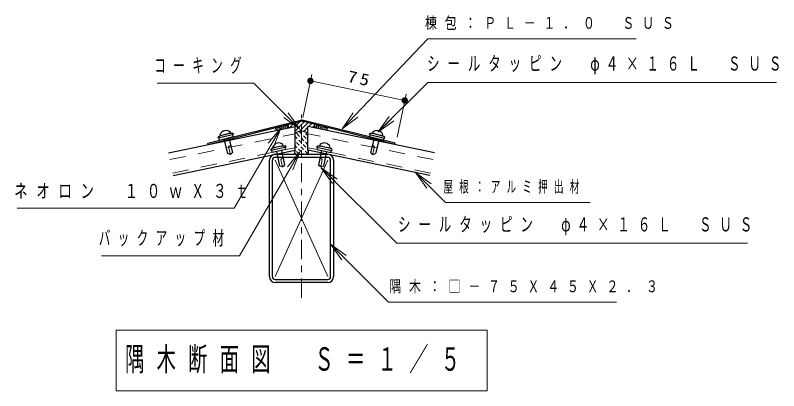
# Model space of a CAD drawing. Units: millimetres on the paper, with parts at other scales. Extents: x -385 to 224, y -9 to 267.
# Drawn here: x 105.3 to 224.3, y 95 to 153.6 of the extents above; entities that cross this region are included whole.
import ezdxf

# ---------------------------------------------------------------- set-up
doc = ezdxf.new("R2010")
doc.units = ezdxf.units.MM
doc.linetypes.add('USER1', pattern=[4.5, 2.5, -2])
doc.linetypes.add('USER2', pattern=[6, 3, -1, 1, -1])
doc.layers.add('LY_1', color=190, linetype='Continuous', lineweight=25)
doc.styles.add('ＭＳ ゴシック', font='')
doc.styles.get('ＭＳ ゴシック').set_extended_font_data('MS Gothic')

# ---------------------------------------------------------------- blocks, each defined once
blk = doc.blocks.new('filled_dot')
at = {"color": 0, "linetype": 'Continuous', "lineweight": -2, "const_width": 1.25}
blk.add_lwpolyline([(-0.625, 0, 1), (0.625, 0, 1)], format="xyb", close=True, dxfattribs=at)

msp = doc.modelspace()

# ---------------------------------------------------------------- linework, layer by layer
at = {"layer": 'LY_1', "color": 7, "lineweight": 13}
for p, q in [((150.121, 137.588), (151.511, 144.289)), ((151.308, 143.309), (165.995, 140.262)), ((164.808, 134.54), (166.198, 141.241)), ((147.846, 138.315), (149.613, 135.84)), ((156.247, 135.831), (157.949, 138.352)), ((156.247, 135.831), (158.312, 138.007)), ((149.613, 135.84), (147.139, 137.607)), ((149.613, 135.84), (147.492, 137.961)), ((148.918, 136.19), (149.688, 136.96)), ((148.918, 135.483), (150.346, 136.911)), ((158.674, 137.663), (156.247, 135.831)), ((161.829, 135.298), (163.597, 137.773)), ((161.829, 135.298), (163.95, 137.419)), ((164.304, 137.065), (161.829, 135.298)), ((144.738, 133.597), (146.671, 135.945)), ((146.671, 135.945), (145.171, 133.347)), ((146.671, 135.945), (145.604, 133.097)), ((145.901, 135.968), (145.933, 136.023)), ((146, 135.793), (145.903, 135.961)), ((145.954, 135.713), (146, 135.793)), ((146, 135.793), (146.2, 135.793)), ((146.2, 135.793), (146.3, 135.966)), ((146.282, 135.65), (146.2, 135.793)), ((146.3, 135.966), (146.225, 136.096)), ((146.3, 135.966), (146.5, 135.966)), ((146.5, 135.966), (146.6, 136.139)), ((146.6, 135.793), (146.5, 135.966)), ((146.55, 135.706), (146.6, 135.793)), ((146.6, 136.139), (146.575, 136.183)), ((146.6, 136.139), (146.8, 136.139)), ((146.6, 135.793), (146.8, 135.793)), ((146.8, 136.139), (146.868, 136.256)), ((146.9, 135.966), (146.8, 136.139)), ((146.8, 135.793), (146.9, 135.966)), ((146.818, 135.762), (146.8, 135.793)), ((146.9, 135.966), (147.1, 135.966)), ((147.093, 136.312), (147.1, 136.312)), ((147.1, 136.312), (147.101, 136.314)), ((147.2, 136.139), (147.1, 136.312)), ((147.1, 135.966), (147.2, 136.139)), ((147.175, 135.836), (147.1, 135.966)), ((147.2, 136.139), (147.4, 136.139)), ((147.4, 136.139), (147.5, 136.312)), ((147.5, 135.966), (147.4, 136.139)), ((147.5, 136.312), (147.449, 136.401)), ((147.459, 135.894), (147.5, 135.966)), ((147.5, 136.312), (147.7, 136.312)), ((147.5, 135.966), (147.7, 135.966)), ((147.7, 136.312), (147.8, 136.486)), ((147.8, 136.139), (147.7, 136.312)), ((147.7, 135.966), (147.8, 136.139)), ((147.711, 135.947), (147.7, 135.966)), ((147.8, 136.486), (147.798, 136.489)), ((147.8, 136.486), (147.837, 136.486)), ((147.8, 136.139), (147.908, 136.139)), ((148.035, 136.014), (148.746, 136.725)), ((149.554, 135.412), (150.912, 136.769)), ((150.265, 135.416), (150.918, 136.068)), ((151.024, 136.175), (151.477, 136.628)), ((151.61, 136.054), (151.988, 136.431)), ((151.914, 135.99), (152, 136.139)), ((152, 136.139), (151.946, 136.232)), ((151.998, 136.483), (152, 136.486)), ((152, 136.486), (151.999, 136.487)), ((152, 136.486), (152.049, 136.486)), ((152, 136.139), (152.2, 136.139)), ((152.2, 136.139), (152.3, 136.312)), ((152.3, 135.966), (152.2, 136.139)), ((152.3, 136.312), (152.225, 136.441)), ((152.271, 135.916), (152.3, 135.966)), ((152.3, 136.312), (152.5, 136.312)), ((152.3, 135.966), (152.5, 135.966)), ((152.5, 136.312), (152.531, 136.365)), ((152.6, 136.139), (152.5, 136.312)), ((152.5, 135.966), (152.6, 136.139)), ((152.564, 135.856), (152.5, 135.966)), ((152.6, 136.139), (152.8, 136.139)), ((152.8, 136.139), (152.88, 136.278)), ((152.9, 135.966), (152.8, 136.139)), ((152.807, 135.805), (152.9, 135.966)), ((152.9, 135.966), (153.1, 135.966)), ((153.1, 135.966), (153.2, 136.139)), ((153.2, 135.793), (153.1, 135.966)), ((153.2, 136.139), (153.16, 136.208)), ((153.164, 135.731), (153.2, 135.793)), ((153.2, 136.139), (153.4, 136.139)), ((153.2, 135.793), (153.4, 135.793)), ((153.4, 136.139), (153.405, 136.147)), ((153.5, 135.966), (153.4, 136.139)), ((153.4, 135.793), (153.5, 135.966)), ((153.473, 135.667), (153.4, 135.793)), ((153.5, 135.966), (153.7, 135.966)), ((153.7, 135.966), (153.754, 136.06)), ((153.8, 135.793), (153.7, 135.966)), ((153.7, 135.62), (153.8, 135.793)), ((153.8, 135.793), (153.898, 135.793)), ((149.242, 134.308), (148.918, 134.632)), ((149.596, 134.661), (149.171, 135.086)), ((149.949, 135.015), (149.553, 135.411)), ((150.628, 134.336), (150.204, 134.76)), ((150.303, 135.369), (150.253, 135.419)), ((150.918, 134.753), (150.557, 135.114)), ((150.756, 135.2), (150.918, 135.361)), ((138.551, 133.005), (138.883, 133.326)), ((149.567, 133.275), (149.143, 133.7)), ((149.921, 133.629), (149.497, 134.053)), ((150.274, 133.983), (149.85, 134.407)), ((150.6, 132.95), (150.175, 133.374)), ((150.918, 133.339), (150.529, 133.728)), ((150.918, 134.046), (150.882, 134.082)), ((161.284, 133.005), (160.952, 133.326)), ((138.551, 133.005), (138.842, 131.841)), ((147.715, 129.92), (149.648, 132.268)), ((149.648, 132.268), (148.148, 129.67)), ((149.648, 132.268), (148.581, 129.42)), ((149.214, 132.922), (148.918, 133.218)), ((149.539, 131.89), (149.115, 132.314)), ((149.892, 132.243), (149.468, 132.667)), ((150.246, 132.597), (149.822, 133.021)), ((150.925, 131.918), (150.501, 132.342)), ((150.918, 132.632), (150.854, 132.696)), ((161.284, 133.005), (160.994, 131.841)), ((145.838, 130.942), (153.998, 112.782)), ((153.998, 130.942), (145.838, 112.782)), ((146.69, 131.057), (147.035, 131.365)), ((146.69, 131.057), (146.934, 129.882)), ((150.274, 131.862), (150.147, 131.989)), ((153.145, 131.057), (152.801, 131.365)), ((153.145, 131.057), (152.902, 129.882)), ((152.998, 129.771), (155.12, 127.65)), ((152.998, 129.771), (155.473, 128.004)), ((154.766, 127.297), (152.998, 129.771)), ((167.658, 129.047), (169.779, 126.925)), ((167.658, 129.047), (170.132, 127.279)), ((169.425, 126.572), (167.658, 129.047)), ((154.418, 117.849), (156.539, 115.728)), ((154.418, 117.849), (156.893, 116.081)), ((156.185, 115.374), (154.418, 117.849)), ((121.018, 104.443), (121.018, 94.976)), ((178.818, 104.443), (121.018, 104.443)), ((178.818, 94.976), (178.818, 104.443)), ((121.018, 94.976), (178.818, 94.976))]:
    msp.add_line(p, q, dxfattribs=at)
at = {"layer": 'LY_1', "color": 7, "linetype": 'USER2', "lineweight": 13}
msp.add_line((149.918, 109.495), (149.918, 138.085), dxfattribs=at)
at = {"layer": 'LY_1', "color": 7}
for p, q in [((135.316, 133.579), (149.821, 137.2)), ((135.364, 133.385), (149.869, 137.005)), ((164.471, 133.385), (149.966, 137.005)), ((164.52, 133.579), (150.015, 137.2)), ((129.186, 132.103), (148.918, 136.197)), ((145.98, 135.588), (145.892, 136.013)), ((147.939, 135.994), (147.834, 136.497)), ((148.918, 132.521), (148.918, 136.197)), ((150.918, 132.521), (150.918, 136.197)), ((170.649, 132.103), (150.918, 136.197)), ((151.897, 135.994), (152.001, 136.497)), ((153.855, 135.588), (153.943, 136.013)), ((136.975, 134.364), (136.936, 134.519)), ((139.304, 134.945), (136.975, 134.364)), ((139.294, 134.572), (137.159, 134.039)), ((137.291, 134.752), (137.242, 134.946)), ((138.843, 135.139), (137.291, 134.752)), ((138.843, 135.139), (138.794, 135.333)), ((139.294, 134.572), (139.207, 134.921)), ((139.304, 134.945), (139.265, 135.1)), ((139.304, 134.945), (139.279, 135.042)), ((160.532, 134.945), (160.571, 135.1)), ((160.532, 134.945), (160.556, 135.042)), ((160.532, 134.945), (162.86, 134.364)), ((160.542, 134.572), (160.629, 134.921)), ((160.542, 134.572), (162.676, 134.039)), ((160.993, 135.139), (161.041, 135.333)), ((160.993, 135.139), (162.545, 134.752)), ((162.545, 134.752), (162.593, 134.946)), ((162.86, 134.364), (162.899, 134.519)), ((135.364, 133.385), (135.316, 133.579)), ((137.159, 134.039), (137.072, 134.388)), ((137.838, 134.208), (138.398, 131.968)), ((138.615, 134.402), (139.174, 132.162)), ((147.067, 133.178), (147.026, 133.374)), ((152.769, 133.178), (152.809, 133.374)), ((161.221, 134.402), (160.662, 132.162)), ((161.997, 134.208), (161.438, 131.968)), ((162.676, 134.039), (162.763, 134.388)), ((164.471, 133.385), (164.52, 133.579)), ((129.918, 128.578), (148.918, 132.521)), ((138.842, 131.841), (139.174, 132.162)), ((145.17, 132.478), (145.137, 132.635)), ((147.52, 132.966), (145.17, 132.478)), ((145.341, 132.146), (145.268, 132.498)), ((147.495, 132.593), (145.341, 132.146)), ((145.5, 132.853), (145.46, 133.049)), ((147.067, 133.178), (145.5, 132.853)), ((146.026, 132.288), (146.495, 130.027)), ((146.809, 132.451), (147.279, 130.19)), ((147.495, 132.593), (147.422, 132.945)), ((147.52, 132.966), (147.487, 133.122)), ((147.52, 132.966), (147.499, 133.064)), ((169.918, 128.578), (150.918, 132.521)), ((152.316, 132.966), (152.348, 133.122)), ((152.316, 132.966), (152.336, 133.064)), ((152.316, 132.966), (154.666, 132.478)), ((152.341, 132.593), (152.414, 132.945)), ((152.341, 132.593), (154.495, 132.146)), ((153.026, 132.451), (152.557, 130.19)), ((152.769, 133.178), (154.335, 132.853)), ((153.809, 132.288), (153.34, 130.027)), ((154.335, 132.853), (154.376, 133.049)), ((154.495, 132.146), (154.568, 132.498)), ((154.666, 132.478), (154.698, 132.635)), ((160.994, 131.841), (160.662, 132.162)), ((138.842, 131.841), (138.398, 131.968)), ((160.994, 131.841), (161.438, 131.968)), ((146.934, 129.882), (146.495, 130.027)), ((146.934, 129.882), (147.279, 130.19)), ((152.902, 129.882), (152.557, 130.19)), ((152.902, 129.882), (153.34, 130.027))]:
    msp.add_line(p, q, dxfattribs=at)
at = {"layer": 'LY_1', "color": 7, "linetype": 'USER1', "lineweight": 13}
for p, q in [((129.41, 131.026), (148.918, 135.074)), ((170.426, 131.026), (150.918, 135.074)), ((129.845, 128.93), (148.918, 132.888)), ((169.991, 128.93), (150.918, 132.888))]:
    msp.add_line(p, q, dxfattribs=at)
at = {"layer": 'LY_1', "color": 3}
for p, q in [((144.918, 112.782), (144.918, 130.942)), ((145.378, 112.782), (145.378, 130.942)), ((145.838, 131.862), (153.998, 131.862)), ((145.838, 131.402), (153.998, 131.402)), ((154.458, 112.782), (154.458, 130.942)), ((154.918, 130.942), (154.918, 112.782)), ((145.838, 112.322), (153.998, 112.322)), ((153.998, 111.862), (145.838, 111.862))]:
    msp.add_line(p, q, dxfattribs=at)
at = {"layer": 'LY_1', "color": 7, "lineweight": 13}
for points in [[(156.247, 135.831), (169.581, 149.88), (202.081, 149.88)], [(149.613, 135.84), (142.477, 142.976), (127.405, 142.976)], [(161.829, 135.298), (169.605, 143.074), (223.936, 143.074)], [(146.671, 135.945), (139.448, 123.434), (105.616, 123.434)], [(149.648, 132.268), (140.28, 116.041), (118.754, 116.041)], [(152.998, 129.771), (164.789, 117.981), (219.408, 117.981)], [(167.658, 129.047), (172.369, 124.335), (194.869, 124.335)], [(154.418, 117.849), (163.478, 108.789), (199.002, 108.789)]]:
    msp.add_lwpolyline(points, dxfattribs=at)
at = {"layer": 'LY_1', "color": 7}
for centre, radius, start, end in [((149.918, 136.811), 0.4, 75.98426, 104.01574), ((149.918, 136.811), 0.2, 75.98426, 104.01574), ((138.249, 132.563), 2.356, 104.01574, 123.86823), ((138.164, 134.558), 1, 50.88564, 157.14585), ((139.025, 132.757), 2.356, 84.16325, 104.01574), ((149.918, 133.958), 1.498, 48.12664, 131.87336), ((160.81, 132.757), 2.356, 75.98426, 95.83675), ((161.672, 134.558), 1, 22.85415, 129.11436), ((161.586, 132.563), 2.356, 56.13177, 75.98426), ((146.365, 132.624), 1, 48.5932, 154.8534), ((153.471, 132.624), 1, 25.1466, 131.4068), ((146.371, 130.628), 2.356, 101.7233, 121.57579), ((147.154, 130.79), 2.356, 81.87081, 101.7233), ((149.413, 132.191), 0.595, 146.37281, 213.62719), ((150.422, 132.191), 0.595, 326.37281, 33.62719), ((152.682, 130.79), 2.356, 78.2767, 98.12919), ((153.465, 130.628), 2.356, 58.42421, 78.2767)]:
    msp.add_arc(centre, radius, start, end, dxfattribs=at)
at = {"layer": 'LY_1', "color": 3}
for centre, radius, start, end in [((145.838, 130.942), 0.92, 90, 180), ((145.838, 130.942), 0.46, 90, 180), ((153.998, 130.942), 0.92, 0, 90), ((153.998, 130.942), 0.46, 0, 90), ((145.838, 112.782), 0.92, 180, 270), ((145.838, 112.782), 0.46, 180, 270), ((153.998, 112.782), 0.46, 270, 0), ((153.998, 112.782), 0.92, 270, 0)]:
    msp.add_arc(centre, radius, start, end, dxfattribs=at)

# ---------------------------------------------------------------- block references
at = {"layer": 'LY_1', "color": 7, "lineweight": 13, "xscale": 0.4, "yscale": 0.4}
for p, rotation in [((151.308, 143.309), 348.3), ((165.995, 140.262), 168.3)]:
    msp.add_blockref('filled_dot', p, dxfattribs=dict(at, rotation=rotation))

# ---------------------------------------------------------------- texts
at = {"layer": 'LY_1', "color": 7, "attachment_point": 4, "style": 'ＭＳ ゴシック'}
for s, insert, char_height in [('\\T1.64;\\W0.75;棟包：ＰＬ－１．０\u3000ＳＵＳ', (169.152, 152.255), 1.833), ('\\T1.64;\\W0.6;コーキング', (126.988, 145.626), 2.199), ('\\T1.63;\\W0.65;シールタッピン\u3000φ４×１６Ｌ\u3000ＳＵＳ', (169.482, 145.724), 2.199), ('\\T1.64;\\W0.7;ネオロン\u3000１０ｗＸ３ｔ', (105.154, 126.084), 2.199), ('\\T1.64;\\W0.6;屋根：アルミ押出材', (172.022, 126.71), 1.833), ('\\T1.63;\\W0.65;シールタッピン\u3000φ４×１６Ｌ\u3000ＳＵＳ', (164.954, 120.631), 2.199), ('\\T1.64;\\W0.6;バックアップ材', (118.338, 118.691), 2.199), ('\\T1.64;\\W0.75;隅木：□－７５Ｘ４５Ｘ２．３', (163.59, 111.164), 1.833), ('\\T1.64;\\W0.6;隅木断面図\u3000Ｓ＝１／５', (122.418, 99.709), 3.666)]:
    msp.add_mtext(s, dxfattribs=dict(at, insert=insert, char_height=char_height))
at = {"layer": 'LY_1', "color": 7, "insert": (158.855, 142.765), "char_height": 1.833, "attachment_point": 8, "rotation": 348.277, "style": 'ＭＳ ゴシック'}
msp.add_mtext('\\T1.34;\\W1.15;75', dxfattribs=at)

doc.saveas('drawing.dxf')
